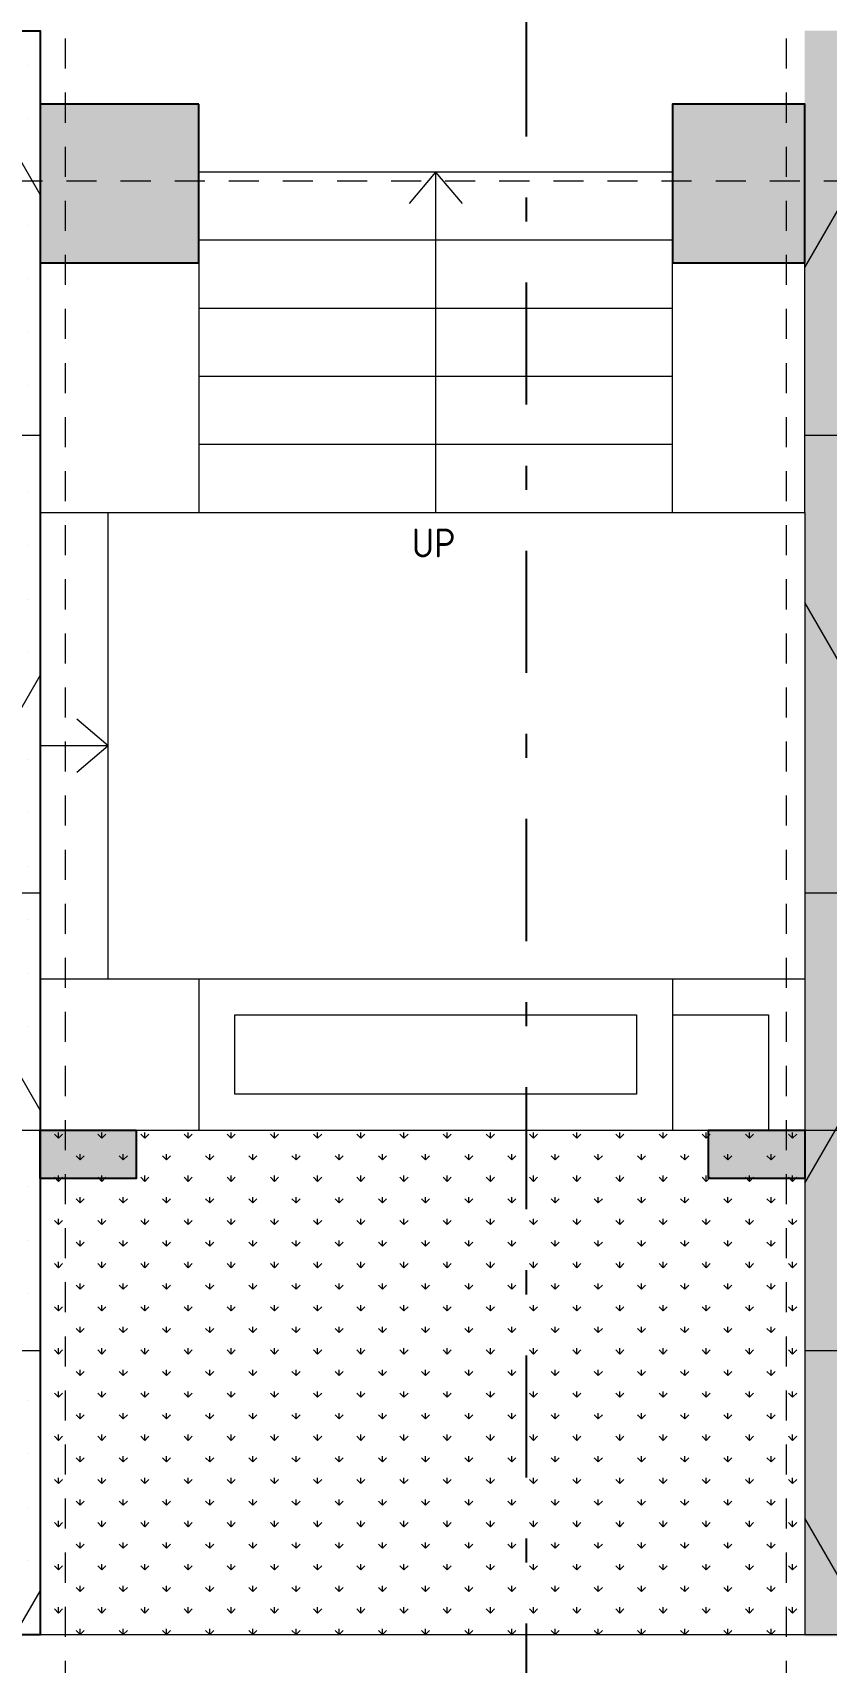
# Model space of a CAD drawing. Header units: millimetres. Extents: x -9564 to 494436, y -140371 to 4257.
# Drawn here: x -14.47 to -11.17, y 106.63 to 113.41 of the extents above; entities that cross this region are included whole.
import ezdxf
from ezdxf.enums import TextEntityAlignment as Align

# ---------------------------------------------------------------- set-up
doc = ezdxf.new("R2010")
doc.units = ezdxf.units.MM
doc.header["$MEASUREMENT"] = 0
doc.linetypes.add('DASHDOTX2', pattern=[50.8, 25.4, -12.7, 0, -12.7])
doc.linetypes.add('HIDDEN2', pattern=[0.1875, 0.125, -0.0625])
for name, color, linetype, lineweight in [('09-Arsiran', 8, 'Continuous', 5), ('8', 8, 'Continuous', 5), ('AS', 8, 'HIDDEN2', 5), ('DINDING', 1, 'Continuous', 20), ('XR-KOP A3_MOZART$0$A-TXTKOP', 3, 'Continuous', 5)]:
    doc.layers.add(name, color=color, linetype=linetype, lineweight=lineweight)
doc.layers.add('1', color=5, linetype='Continuous')
doc.layers.add('WALL', color=90, linetype='Continuous')
doc.styles.add('0010-WKA13-TEXT', font='isocp.shx', dxfattribs={"height": 15})
doc.styles.add('HAND', font='ROMAND.SHX', dxfattribs={"width": 0.8, "height": 250})
doc.styles.add('XR-KOP A3_MOZART$0$ROMAND', font='romand.shx', dxfattribs={"height": 2, "bigfont": 'bigfont.shx'})
pattern_1 = [(0, (-194.23794, -143.53514), (0.0555625, 0.111125), [0, -0.111125])]
pattern_2 = [(0, (-194.238, -143.5351), (0, 1.905), []), (60, (-194.238, -143.5351), (-1.649778, 0.9525), []), (120, (-194.238, -143.5351), (-1.649778, -0.9525), [])]

# ---------------------------------------------------------------- blocks, each defined once
blk = doc.blocks.new('pot')
at = {"layer": '1', "linetype": 'DASHDOTX2', "ltscale": 0.02}
blk.add_lwpolyline([(210.3553, 147.3958), (210.7323, 147.3958), (210.7323, 171.6414), (210.3553, 171.6414)], dxfattribs=at)
blk = doc.blocks.new('k4')
at = {"true_color": 0x636466}
h = blk.add_hatch(dxfattribs=at)
h.set_pattern_fill('ANGLE', color=251)
h.set_pattern_definition([(0, (0, 0), (0, 6.985), [5.08, -1.905]), (90, (0, 0), (-6.985, 4e-16), [5.08, -1.905])])
h.paths.add_polyline_path([(210.5582, -20.3924), (210.3582, -20.3924), (210.3582, -20.7924), (210.5582, -20.7924)])
h = blk.add_hatch(color=251, dxfattribs=at)
h.dxf.hatch_style = 1
h.paths.add_polyline_path([(210.5582, -20.5943), (210.3582, -20.5943), (210.3582, -20.7924), (210.5582, -20.7924)])
h.paths.add_polyline_path([(210.5582, -20.3924), (210.3582, -20.3924), (210.3582, -20.5943), (210.5582, -20.5943)])
for p, q in [((210.3582, -20.3924), (210.5582, -20.3924)), ((210.5582, -20.3924), (210.5582, -20.7924)), ((210.5582, -20.7924), (210.3582, -20.7924))]:
    blk.add_line(p, q)
blk.add_lwpolyline([(210.3582, -20.3924), (210.5582, -20.3924), (210.5582, -20.7924), (210.3582, -20.7924)], close=True)
blk = doc.blocks.new('KL1')
at = {"rotation": 270}
for p in [(207.5062, 361.4306), (210.2862, 361.4306)]:
    blk.add_blockref('k4', p, dxfattribs=at)
blk = doc.blocks.new('as1')
at = {"layer": 'AS'}
for p, q in [((144.8833, 146.6956), (144.8833, 169.1895)), ((147.8833, 146.6956), (147.8833, 169.1895)), ((137.0131, 154.778), (158.5787, 154.778)), ((137.0131, 150.828), (158.5787, 150.828))]:
    blk.add_line(p, q, dxfattribs=at)
blk = doc.blocks.new('A$C2a879c63')
at = {"layer": '09-Arsiran'}
h = blk.add_hatch(dxfattribs=at)
h.set_pattern_fill('NET3', color=256, scale=0.6)
h.set_pattern_definition(pattern_2)
h.paths.add_polyline_path([(17.6558, 15.9123), (18.2408, 15.9123), (18.2408, 12.2623), (17.6558, 12.2623)], flags=17)
h.paths.add_polyline_path([(17.6558, 18.1173), (22.6258, 18.1173), (22.6258, 7.5373), (23.1308, 7.5373), (23.1308, 5.4373), (17.6558, 5.4373)])
h = blk.add_hatch(dxfattribs=at)
h.set_pattern_fill('DOTS', color=256, scale=0.07)
h.set_pattern_definition(pattern_1)
h.paths.add_polyline_path([(17.6558, 16.0623), (18.2408, 16.0623), (18.2408, 12.1123), (17.6558, 12.1123), (17.6558, 5.4323), (23.1308, 5.4323), (23.1308, 7.5323), (22.6258, 7.5323), (22.6258, 18.1123), (17.6558, 18.1123)])
h = blk.add_hatch(dxfattribs=at)
h.set_pattern_fill('DOTS', color=256, scale=0.07)
h.set_pattern_definition(pattern_1)
h.paths.add_polyline_path([(9.7358, 12.1123), (14.4758, 12.1123), (14.4758, 5.4373), (9.7358, 5.4373)])
h = blk.add_hatch(dxfattribs=at)
h.set_pattern_fill('NET3', color=256, scale=0.6)
h.set_pattern_definition(pattern_2)
h.paths.add_polyline_path([(9.7358, 12.1123), (14.4758, 12.1123), (14.4758, 5.4373), (9.7358, 5.4373)])
at = {"layer": '8', "transparency": 33554687}
h = blk.add_hatch(dxfattribs=at)
h.set_pattern_fill('GRASS', color=256, scale=0.005)
h.set_pattern_definition([(90, (-196.3025, -143.53514), (-0.08980256, 0.08980256), [0.0238125, -0.15579262]), (45, (-196.3025, -143.53514), (-0.08980256, 0.08980256), [0.0238125, -0.1031875]), (135, (-196.3025, -143.53514), (-0.08980256, -0.08980256), [0.0238125, -0.1031875])])
h.paths.add_polyline_path([(17.5808, 7.5373), (14.5833, 7.5373), (14.5833, 5.4373), (17.5808, 5.4373)])
h.paths.add_polyline_path([(17.6558, 7.5373), (17.5808, 7.5373), (17.5808, 5.4373), (17.6558, 5.4373)])
h.paths.add_polyline_path([(14.5833, 7.5373), (14.4758, 7.5373), (14.4758, 5.4373), (14.5833, 5.4373)])
at = {"layer": 'WALL', "transparency": 33554559}
h = blk.add_hatch(color=256, dxfattribs=at)
h.dxf.hatch_style = 1
h.paths.add_polyline_path([(14.4758, 11.8073), (14.4758, 11.1473), (15.1358, 11.1473), (15.1358, 11.8073)])
h.paths.add_polyline_path([(17.6558, 11.8073), (17.1058, 11.8073), (17.1058, 11.1473), (17.6558, 11.1473)])
blk.add_lwpolyline([(9.7358, 12.1123), (14.4758, 12.1123), (14.4758, 5.4373), (9.7358, 5.4373)], close=True)
at = {"layer": '8', "transparency": 33554687}
for p, q in [((17.6558, 11.8073), (17.6558, 11.1473)), ((17.1058, 11.5239), (15.1358, 11.5239)), ((17.1058, 11.2406), (15.1358, 11.2406)), ((14.4758, 11.1473), (14.4758, 10.1073)), ((15.1358, 11.1473), (15.1358, 10.1073)), ((17.1058, 10.1073), (17.1058, 11.1473)), ((17.6558, 10.1073), (17.6558, 11.1473)), ((17.1058, 10.9573), (15.1358, 10.9573)), ((17.1058, 10.6739), (15.1358, 10.6739)), ((17.1058, 10.3906), (15.1358, 10.3906)), ((14.4758, 10.1073), (15.1358, 10.1073)), ((14.4758, 8.1673), (14.4758, 10.1073)), ((14.7591, 8.1673), (14.7591, 10.1073)), ((15.1358, 10.1073), (17.1058, 10.1073)), ((17.1058, 10.1073), (17.6558, 10.1073)), ((17.6558, 10.1073), (17.6558, 8.1673)), ((14.4758, 8.1673), (14.4758, 7.5373)), ((14.4758, 8.1673), (17.6558, 8.1673)), ((15.1358, 8.1673), (15.1358, 7.5373)), ((17.1058, 8.1673), (17.1058, 7.5373)), ((17.6558, 8.1673), (17.6558, 7.5373)), ((17.1058, 8.0173), (17.5058, 8.0173)), ((17.5058, 8.0173), (17.5058, 7.5373)), ((9.5833, 7.5373), (19.2558, 7.5373))]:
    blk.add_line(p, q, dxfattribs=at)
at = {"layer": '8', "linetype": 'Continuous', "transparency": 33554687}
for p, q in [((16.1208, 11.5239), (16.0102, 11.3934)), ((16.1208, 11.5239), (16.1208, 10.1073)), ((16.1208, 11.5239), (16.2314, 11.3934)), ((14.7591, 9.1373), (14.6286, 9.2478)), ((14.7591, 9.1373), (14.4758, 9.1373)), ((14.7591, 9.1373), (14.6286, 9.0267))]:
    blk.add_line(p, q, dxfattribs=at)
at = {"layer": '8', "transparency": 33554687}
blk.add_lwpolyline([(27.2308, 25.3373), (27.2308, 6.9373, -0.413524), (25.7258, 5.4373), (9.5833, 5.4373)], format="xyb", dxfattribs=at)
blk.add_lwpolyline([(15.2858, 8.0173), (16.9558, 8.0173), (16.9558, 7.6873), (15.2858, 7.6873)], close=True, dxfattribs=at)
at = {"layer": 'AS'}
blk.add_line((28.2812, 5.4373), (8.1858, 5.4373), dxfattribs=at)
at = {"layer": 'DINDING'}
for p, q in [((14.4758, 7.5373), (14.4758, 5.4373)), ((17.6558, 7.5373), (17.6558, 5.4373))]:
    blk.add_line(p, q, dxfattribs=at)
at = {"layer": 'WALL', "transparency": 33554687}
for points in [[(15.1358, 11.8073), (14.4758, 11.8073), (14.4758, 11.1473), (15.1358, 11.1473)], [(17.1058, 11.1473), (17.6558, 11.1473), (17.6558, 11.8073), (17.1058, 11.8073)]]:
    blk.add_lwpolyline(points, close=True, dxfattribs=at)
for name, p in [('pot', (-194.2329, -143.5351)), ('as1', (-130.3025, -143.2907)), ('KL1', (-172.2379, -143.5351))]:
    blk.add_blockref(name, p)
at = {"color": 4, "style": 'HAND'}
for tag, height, rotation, p in [('DRY.WASHER', 0.054, 0, (11.9366, 24.9122)), ('PATIO', 0.135, 0, (20.9666, 21.5696)), ('GENSET', 0.135, 0, (18.2157, 17.1045)), ('PLANTERBOX', 0.135, 90, (22.169, 13.2959)), ('PLANTERBOX', 0.135, 0, (18.5224, 11.5633)), ('PATIO', 0.135, 0, (400.0395, 10.821)), ('CARPORT', 0.135, 0, (12.157, 9.7744)), ('CARPORT', 0.135, 0, (20.6202, 9.7744))]:
    blk.add_attdef(tag, text='', height=height, rotation=rotation, dxfattribs=at).set_placement(p, align=Align.MIDDLE)
at = {"layer": '8', "transparency": 33554687, "insert": (16.2034, 10.0408), "char_height": 0.12, "width": 0.391538, "attachment_point": 3, "style": '0010-WKA13-TEXT'}
blk.add_mtext('UP', dxfattribs=at)
at = {"layer": 'XR-KOP A3_MOZART$0$A-TXTKOP', "style": 'XR-KOP A3_MOZART$0$ROMAND'}
for tag, p in [('1:200', (37.0468, 3.1879)), ('1:100', (79.0468, 3.1879)), ('1:100', (121.0468, 3.1879)), ('1:100', (163.0468, 3.1879)), ('1:100', (205.0468, 3.1879)), ('1:100', (247.0468, 3.1879)), ('1:100', (289.0468, 3.1879)), ('1:100', (331.0468, 3.1879)), ('1:100', (373.0468, 3.1879)), ('1:100', (415.0468, 3.1879)), ('1:100', (457.0468, 3.1879)), ('1:100', (499.0468, 3.1879))]:
    blk.add_attdef(tag, text='', height=0.1296, dxfattribs=at).set_placement(p, align=Align.MIDDLE)

msp = doc.modelspace()

# ---------------------------------------------------------------- block references
msp.add_blockref('A$C2a879c63', (-28.9148, 101.3058))

doc.saveas('drawing.dxf')
